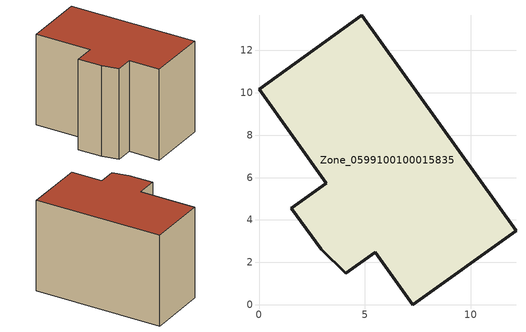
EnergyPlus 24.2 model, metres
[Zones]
Zone_0599100100015835
 floor ground (C_G): 3.18,5.72 0,10.18 4.86,13.66 12.14,3.49 7.26,0 5.49,2.48 4.08,1.48 2.94,2.6 1.53,4.55 z0
 wall outside (C_F): 0,10.18 3.18,5.72 1.53,4.55 2.94,2.6 4.08,1.48 5.49,2.48 7.26,0 12.14,3.49 4.86,13.66 0,10.18 z0:8.95
 roof outside (C_R): 2.94,2.6 4.08,1.48 5.49,2.48 7.26,0 12.14,3.49 4.86,13.66 0,10.18 3.18,5.72 1.53,4.55 z8.95
[BUILDING]
Pand.0599100100015835: North Axis=0; Terrain=City; Loads Convergence Tolerance Value=0.04; Temperature Convergence Tolerance Value=0.4; Solar Distribution=FullExterior; Maximum Number of Warmup Days=25; Minimum Number of Warmup Days=1
[Site:Location]
Rotterdam.The.Hague.AP_ZH_NLD Design_Conditions: Latitude=51.96; Longitude=4.45; Time Zone=1; Elevation=-4.5
[SITE:GROUNDTEMPERATURE:BUILDINGSURFACE]
18, 18, 18, 18, 18, 18, 18, 18, 18, 18, 18, 18
[MATERIAL] Thermal Absorptance=0.9; Solar Absorptance=0.7; Visible Absorptance=0.7
Name | Roughness | Thickness | Conductivity | Density | Specific Heat
G.TC.2015-2018 | MediumSmooth | 0.15 | 0.0428571 | 540 | 1210
F.TC.2015-2018 | Rough | 0.3 | 0.0666667 | 1920 | 840
R.TC.2015-2018 | MediumRough | 0.2 | 0.0333333 | 1500 | 1000
[CONSTRUCTION]
C_G: G.TC.2015-2018
C_F: F.TC.2015-2018
C_R: R.TC.2015-2018
[ZONE]
Zone_0599100100015835: Type=1; Multiplier=1; Ceiling Height=Autocalculate; Volume=Autocalculate; Floor Area=autocalculate; Part of Total Floor Area=Yes
[ZONEINFILTRATION:DESIGNFLOWRATE]
Infil_Zone_0599100100015835: Zone or ZoneList or Space or SpaceList=Zone_0599100100015835; Schedule=AlwaysOn; Design Flow Rate Calculation Method=Flow/Area; Flow Rate per Floor Area=0.0015; Constant Term Coefficient=1; Temperature Term Coefficient=0; Velocity Term Coefficient=0; Velocity Squared Term Coefficient=0
[HVACTEMPLATE:ZONE:IDEALLOADSAIRSYSTEM]
Zone_0599100100015835: Maximum Heating Supply Air Temperature=50; Minimum Cooling Supply Air Temperature=13; Maximum Heating Supply Air Humidity Ratio=0.0156; Minimum Cooling Supply Air Humidity Ratio=0.0077; Heating Limit=NoLimit; Cooling Limit=NoLimit; Dehumidification Control Type=ConstantSensibleHeatRatio; Cooling Sensible Heat Ratio=0.7; Dehumidification Setpoint=60; Humidification Control Type=None; Humidification Setpoint=30; Outdoor Air Method=None; Outdoor Air Flow Rate per Person=0.00944; Outdoor Air Flow Rate per Zone Floor Area=0; Outdoor Air Flow Rate per Zone=0; Demand Controlled Ventilation Type=None; Outdoor Air Economizer Type=NoEconomizer; Heat Recovery Type=None; Sensible Heat Recovery Effectiveness=0.7; Latent Heat Recovery Effectiveness=0.65
[ZONECONTROL:THERMOSTAT]
ThermostatControl_Zone_0599100100015835: Zone or ZoneList=Zone_0599100100015835; Control Type Schedule=DualSetpointControlType; Control 1=Thermostat_Zone_0599100100015835; Temperature Difference Between Cutout And Setpoint=0
[THERMOSTATSETPOINT:DUALSETPOINT]
Thermostat_Zone_0599100100015835: Heating Setpoint Temperature Schedule=HeatingSetpoint_Zone_0599100100015835; Cooling Setpoint Temperature Schedule=CoolingSetpoint_Zone_0599100100015835
[SCHEDULE:COMPACT]
HeatingSetpoint_Zone_0599100100015835: Through: 12/31, For: AllDays, Until: 24:00, 21
CoolingSetpoint_Zone_0599100100015835: Through: 12/31, For: AllDays, Until: 24:00, 24
DualSetpointControlType: Through: 12/31, For: AllDays, Until: 24:00, 4
AlwaysOn: Through: 12/31, For: AllDays, Until: 24:00, 1
